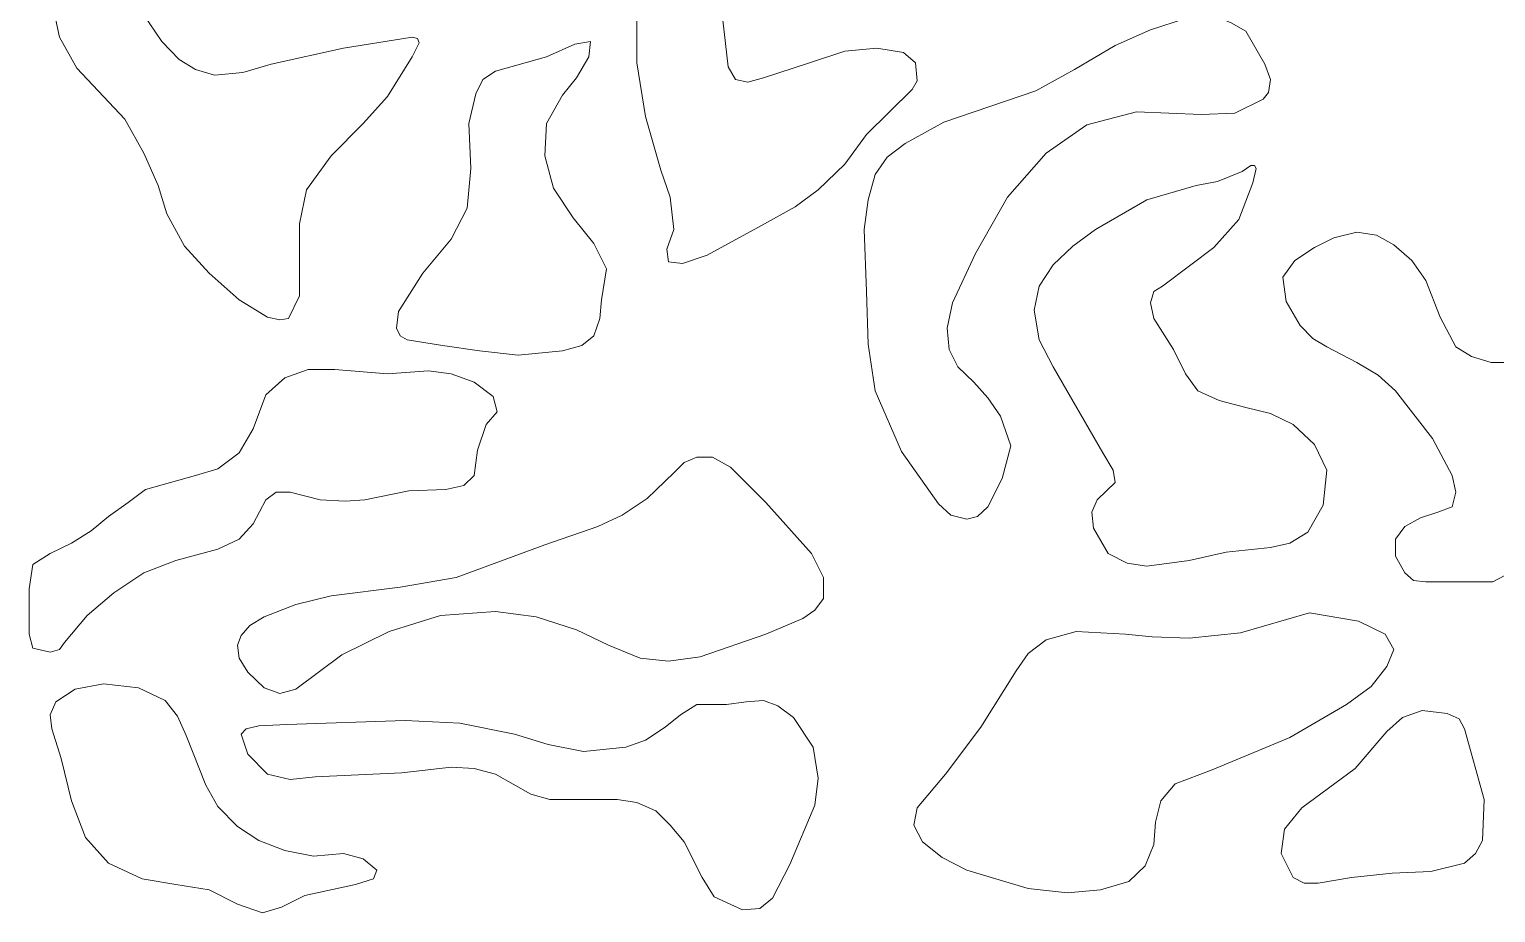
# Model space of a CAD drawing. Header units: millimetres. Extents: x -1200 to 1200, y -590 to 590.
# Drawn here: x -1192 to -559, y -580 to -199 of the extents above; entities that cross this region are included whole.
import ezdxf

# ---------------------------------------------------------------- set-up
doc = ezdxf.new("R2010")
doc.units = ezdxf.units.MM
doc.header["$MEASUREMENT"] = 0
doc.layers.add('Layer 1', color=7, linetype='Continuous')

msp = doc.modelspace()

# ---------------------------------------------------------------- linework, layer by layer
at = {"layer": 'Layer 1', "color": 250, "lineweight": 20}
for points, knots in [([(-1026.4669, -202.155), (-1026.4669, -202.155), (-1056.1462, -206.9505), (-1056.1462, -206.9505), (-1056.1462, -206.9505), (-1087.3215, -213.7449), (-1087.3215, -213.7449), (-1087.3215, -213.7449), (-1099.5413, -217.3437), (-1099.5413, -217.3437), (-1099.5413, -217.3437), (-1111.7612, -218.5426), (-1111.7612, -218.5426), (-1111.7612, -218.5426), (-1119.9927, -216.1448), (-1119.9927, -216.1448), (-1119.9927, -216.1448), (-1126.9755, -211.7482), (-1126.9755, -211.7482), (-1126.9755, -211.7482), (-1134.4577, -203.9544), (-1134.4577, -203.9544), (-1134.4577, -203.9544), (-1139.9446, -195.9612), (-1139.9446, -195.9612), (-1139.9446, -195.9612), (-1145.1816, -187.3675), (-1145.1816, -187.3675), (-1145.1816, -187.3675), (-1153.6604, -178.9753), (-1153.6604, -178.9753), (-1153.6604, -178.9753), (-1164.8838, -172.181), (-1164.8838, -172.181), (-1164.8838, -172.181), (-1174.861, -169.7833), (-1174.861, -169.7833), (-1174.861, -169.7833), (-1177.8528, -171.5805), (-1177.8528, -171.5805), (-1177.8528, -171.5805), (-1180.0981, -175.7776), (-1180.0981, -175.7776), (-1180.0981, -175.7776), (-1181.8437, -186.7691), (-1181.8437, -186.7691), (-1181.8437, -186.7691), (-1178.6021, -202.155), (-1178.6021, -202.155), (-1178.6021, -202.155), (-1171.1199, -215.5442), (-1171.1199, -215.5442), (-1171.1199, -215.5442), (-1150.4187, -237.5251), (-1150.4187, -237.5251), (-1150.4187, -237.5251), (-1142.1898, -252.1132), (-1142.1898, -252.1132), (-1142.1898, -252.1132), (-1135.9537, -266.1008), (-1135.9537, -266.1008), (-1135.9537, -266.1008), (-1132.2126, -278.2911), (-1132.2126, -278.2911), (-1132.2126, -278.2911), (-1124.7302, -292.2787), (-1124.7302, -292.2787), (-1124.7302, -292.2787), (-1114.0063, -303.8685), (-1114.0063, -303.8685), (-1114.0063, -303.8685), (-1101.0372, -315.4606), (-1101.0372, -315.4606), (-1101.0372, -315.4606), (-1088.8174, -322.8533), (-1088.8174, -322.8533), (-1088.8174, -322.8533), (-1083.5804, -324.0521), (-1083.5804, -324.0521), (-1083.5804, -324.0521), (-1079.8392, -323.4538), (-1079.8392, -323.4538), (-1079.8392, -323.4538), (-1075.0991, -313.6612), (-1075.0991, -313.6612), (-1075.0991, -313.6612), (-1075.0991, -299.6736), (-1075.0991, -299.6736), (-1075.0991, -299.6736), (-1075.0991, -282.6877), (-1075.0991, -282.6877), (-1075.0991, -282.6877), (-1072.1072, -267.9001), (-1072.1072, -267.9001), (-1072.1072, -267.9001), (-1061.3833, -253.3121), (-1061.3833, -253.3121), (-1061.3833, -253.3121), (-1047.6649, -239.3245), (-1047.6649, -239.3245), (-1047.6649, -239.3245), (-1037.1907, -227.7346), (-1037.1907, -227.7346), (-1037.1907, -227.7346), (-1026.4669, -210.5493), (-1026.4669, -210.5493), (-1026.4669, -210.5493), (-1023.4724, -204.5528), (-1023.4724, -204.5528), (-1023.4724, -204.5528), (-1024.2216, -202.7556), (-1024.2216, -202.7556), (-1024.2216, -202.7556), (-1026.4669, -202.155), (-1026.4669, -202.155)], [0, 0, 0, 0, 0.02631579, 0.02631579, 0.02631579, 0.05263158, 0.05263158, 0.05263158, 0.07894737, 0.07894737, 0.07894737, 0.10526316, 0.10526316, 0.10526316, 0.13157895, 0.13157895, 0.13157895, 0.15789474, 0.15789474, 0.15789474, 0.18421053, 0.18421053, 0.18421053, 0.21052632, 0.21052632, 0.21052632, 0.23684211, 0.23684211, 0.23684211, 0.26315789, 0.26315789, 0.26315789, 0.28947368, 0.28947368, 0.28947368, 0.31578947, 0.31578947, 0.31578947, 0.34210526, 0.34210526, 0.34210526, 0.36842105, 0.36842105, 0.36842105, 0.39473684, 0.39473684, 0.39473684, 0.42105263, 0.42105263, 0.42105263, 0.44736842, 0.44736842, 0.44736842, 0.47368421, 0.47368421, 0.47368421, 0.5, 0.5, 0.5, 0.52631579, 0.52631579, 0.52631579, 0.55263158, 0.55263158, 0.55263158, 0.57894737, 0.57894737, 0.57894737, 0.60526316, 0.60526316, 0.60526316, 0.63157895, 0.63157895, 0.63157895, 0.65789474, 0.65789474, 0.65789474, 0.68421053, 0.68421053, 0.68421053, 0.71052632, 0.71052632, 0.71052632, 0.73684211, 0.73684211, 0.73684211, 0.76315789, 0.76315789, 0.76315789, 0.78947368, 0.78947368, 0.78947368, 0.81578947, 0.81578947, 0.81578947, 0.84210526, 0.84210526, 0.84210526, 0.86842105, 0.86842105, 0.86842105, 0.89473684, 0.89473684, 0.89473684, 0.92105263, 0.92105263, 0.92105263, 0.94736842, 0.94736842, 0.94736842, 0.97368421, 0.97368421, 0.97368421, 1, 1, 1, 1]), ([(-809.4861, -213.1465), (-809.4861, -213.1465), (-814.7231, -208.7499), (-814.7231, -208.7499), (-814.7231, -208.7499), (-826.1963, -206.9505), (-826.1963, -206.9505), (-826.1963, -206.9505), (-839.9121, -208.1516), (-839.9121, -208.1516), (-839.9121, -208.1516), (-855.1263, -213.1465), (-855.1263, -213.1465), (-855.1263, -213.1465), (-875.0783, -219.7414), (-875.0783, -219.7414), (-875.0783, -219.7414), (-881.8139, -221.5386), (-881.8139, -221.5386), (-881.8139, -221.5386), (-887.0509, -220.3398), (-887.0509, -220.3398), (-887.0509, -220.3398), (-890.2925, -214.9437), (-890.2925, -214.9437), (-890.2925, -214.9437), (-892.5377, -194.7623), (-892.5377, -194.7623), (-892.5377, -194.7623), (-894.0337, -187.968), (-894.0337, -187.968), (-894.0337, -187.968), (-899.2707, -181.9737), (-899.2707, -181.9737), (-899.2707, -181.9737), (-907.0028, -176.9765), (-907.0028, -176.9765), (-907.0028, -176.9765), (-915.2317, -175.1793), (-915.2317, -175.1793), (-915.2317, -175.1793), (-921.4679, -177.577), (-921.4679, -177.577), (-921.4679, -177.577), (-925.209, -182.5719), (-925.209, -182.5719), (-925.209, -182.5719), (-929.6968, -195.3607), (-929.6968, -195.3607), (-929.6968, -195.3607), (-929.6968, -213.1465), (-929.6968, -213.1465), (-929.6968, -213.1465), (-925.9583, -236.3262), (-925.9583, -236.3262), (-925.9583, -236.3262), (-919.2226, -259.5081), (-919.2226, -259.5081), (-919.2226, -259.5081), (-915.2317, -271.0979), (-915.2317, -271.0979), (-915.2317, -271.0979), (-913.7358, -285.0855), (-913.7358, -285.0855), (-913.7358, -285.0855), (-916.7303, -293.4776), (-916.7303, -293.4776), (-916.7303, -293.4776), (-915.981, -299.0731), (-915.981, -299.0731), (-915.981, -299.0731), (-909.9947, -299.6736), (-909.9947, -299.6736), (-909.9947, -299.6736), (-899.2707, -296.077), (-899.2707, -296.077), (-899.2707, -296.077), (-875.8275, -283.2861), (-875.8275, -283.2861), (-875.8275, -283.2861), (-861.3625, -275.2928), (-861.3625, -275.2928), (-861.3625, -275.2928), (-851.3852, -267.9001), (-851.3852, -267.9001), (-851.3852, -267.9001), (-839.9121, -256.9087), (-839.9121, -256.9087), (-839.9121, -256.9087), (-830.6841, -244.12), (-830.6841, -244.12), (-830.6841, -244.12), (-810.982, -224.7364), (-810.982, -224.7364), (-810.982, -224.7364), (-808.7368, -220.9403), (-808.7368, -220.9403), (-808.7368, -220.9403), (-809.4861, -213.1465), (-809.4861, -213.1465)], [0, 0, 0, 0, 0.03030303, 0.03030303, 0.03030303, 0.06060606, 0.06060606, 0.06060606, 0.09090909, 0.09090909, 0.09090909, 0.12121212, 0.12121212, 0.12121212, 0.15151515, 0.15151515, 0.15151515, 0.18181818, 0.18181818, 0.18181818, 0.21212121, 0.21212121, 0.21212121, 0.24242424, 0.24242424, 0.24242424, 0.27272727, 0.27272727, 0.27272727, 0.3030303, 0.3030303, 0.3030303, 0.33333333, 0.33333333, 0.33333333, 0.36363636, 0.36363636, 0.36363636, 0.39393939, 0.39393939, 0.39393939, 0.42424242, 0.42424242, 0.42424242, 0.45454545, 0.45454545, 0.45454545, 0.48484848, 0.48484848, 0.48484848, 0.51515152, 0.51515152, 0.51515152, 0.54545455, 0.54545455, 0.54545455, 0.57575758, 0.57575758, 0.57575758, 0.60606061, 0.60606061, 0.60606061, 0.63636364, 0.63636364, 0.63636364, 0.66666667, 0.66666667, 0.66666667, 0.6969697, 0.6969697, 0.6969697, 0.72727273, 0.72727273, 0.72727273, 0.75757576, 0.75757576, 0.75757576, 0.78787879, 0.78787879, 0.78787879, 0.81818182, 0.81818182, 0.81818182, 0.84848485, 0.84848485, 0.84848485, 0.87878788, 0.87878788, 0.87878788, 0.90909091, 0.90909091, 0.90909091, 0.93939394, 0.93939394, 0.93939394, 0.96969697, 0.96969697, 0.96969697, 1, 1, 1, 1]), ([(-799.5088, -403.386), (-799.5088, -403.386), (-815.4724, -380.8046), (-815.4724, -380.8046), (-815.4724, -380.8046), (-826.9429, -354.6267), (-826.9429, -354.6267), (-826.9429, -354.6267), (-829.9374, -334.4431), (-829.9374, -334.4431), (-829.9374, -334.4431), (-830.6841, -311.8617), (-830.6841, -311.8617), (-830.6841, -311.8617), (-831.6832, -285.0855), (-831.6832, -285.0855), (-831.6832, -285.0855), (-829.9374, -272.2967), (-829.9374, -272.2967), (-829.9374, -272.2967), (-826.9429, -261.3053), (-826.9429, -261.3053), (-826.9429, -261.3053), (-821.7059, -253.9126), (-821.7059, -253.9126), (-821.7059, -253.9126), (-813.9765, -247.916), (-813.9765, -247.916), (-813.9765, -247.916), (-797.2662, -238.7239), (-797.2662, -238.7239), (-797.2662, -238.7239), (-757.6096, -225.3369), (-757.6096, -225.3369), (-757.6096, -225.3369), (-740.8994, -216.1448), (-740.8994, -216.1448), (-740.8994, -216.1448), (-723.4425, -205.7516), (-723.4425, -205.7516), (-723.4425, -205.7516), (-708.2282, -198.9573), (-708.2282, -198.9573), (-708.2282, -198.9573), (-693.0138, -194.1618), (-693.0138, -194.1618), (-693.0138, -194.1618), (-679.2981, -193.5635), (-679.2981, -193.5635), (-679.2981, -193.5635), (-673.3117, -195.9612), (-673.3117, -195.9612), (-673.3117, -195.9612), (-667.0782, -199.5578), (-667.0782, -199.5578), (-667.0782, -199.5578), (-658.8467, -213.7449), (-658.8467, -213.7449), (-658.8467, -213.7449), (-656.3517, -220.3398), (-656.3517, -220.3398), (-656.3517, -220.3398), (-657.3507, -225.9353), (-657.3507, -225.9353), (-657.3507, -225.9353), (-659.596, -228.9335), (-659.596, -228.9335), (-659.596, -228.9335), (-671.8158, -234.9278), (-671.8158, -234.9278), (-671.8158, -234.9278), (-686.2809, -235.5284), (-686.2809, -235.5284), (-686.2809, -235.5284), (-714.2145, -234.3273), (-714.2145, -234.3273), (-714.2145, -234.3273), (-735.6623, -239.9228), (-735.6623, -239.9228), (-735.6623, -239.9228), (-753.1218, -252.1132), (-753.1218, -252.1132), (-753.1218, -252.1132), (-769.8321, -271.0979), (-769.8321, -271.0979), (-769.8321, -271.0979), (-783.5479, -295.4764), (-783.5479, -295.4764), (-783.5479, -295.4764), (-793.5251, -316.6594), (-793.5251, -316.6594), (-793.5251, -316.6594), (-795.7677, -327.6487), (-795.7677, -327.6487), (-795.7677, -327.6487), (-795.021, -336.8408), (-795.021, -336.8408), (-795.021, -336.8408), (-791.2798, -344.2357), (-791.2798, -344.2357), (-791.2798, -344.2357), (-784.2971, -350.8306), (-784.2971, -350.8306), (-784.2971, -350.8306), (-778.3107, -357.6249), (-778.3107, -357.6249), (-778.3107, -357.6249), (-772.824, -365.6182), (-772.824, -365.6182), (-772.824, -365.6182), (-768.3335, -378.4069), (-768.3335, -378.4069), (-768.3335, -378.4069), (-772.0747, -392.3945), (-772.0747, -392.3945), (-772.0747, -392.3945), (-778.3107, -404.5848), (-778.3107, -404.5848), (-778.3107, -404.5848), (-782.8012, -408.7798), (-782.8012, -408.7798), (-782.8012, -408.7798), (-787.2889, -409.9787), (-787.2889, -409.9787), (-787.2889, -409.9787), (-794.2717, -408.1815), (-794.2717, -408.1815), (-794.2717, -408.1815), (-799.5088, -403.386), (-799.5088, -403.386)], [0, 0, 0, 0, 0.02325581, 0.02325581, 0.02325581, 0.04651163, 0.04651163, 0.04651163, 0.06976744, 0.06976744, 0.06976744, 0.09302326, 0.09302326, 0.09302326, 0.11627907, 0.11627907, 0.11627907, 0.13953488, 0.13953488, 0.13953488, 0.1627907, 0.1627907, 0.1627907, 0.18604651, 0.18604651, 0.18604651, 0.20930233, 0.20930233, 0.20930233, 0.23255814, 0.23255814, 0.23255814, 0.25581395, 0.25581395, 0.25581395, 0.27906977, 0.27906977, 0.27906977, 0.30232558, 0.30232558, 0.30232558, 0.3255814, 0.3255814, 0.3255814, 0.34883721, 0.34883721, 0.34883721, 0.37209302, 0.37209302, 0.37209302, 0.39534884, 0.39534884, 0.39534884, 0.41860465, 0.41860465, 0.41860465, 0.44186047, 0.44186047, 0.44186047, 0.46511628, 0.46511628, 0.46511628, 0.48837209, 0.48837209, 0.48837209, 0.51162791, 0.51162791, 0.51162791, 0.53488372, 0.53488372, 0.53488372, 0.55813953, 0.55813953, 0.55813953, 0.58139535, 0.58139535, 0.58139535, 0.60465116, 0.60465116, 0.60465116, 0.62790698, 0.62790698, 0.62790698, 0.65116279, 0.65116279, 0.65116279, 0.6744186, 0.6744186, 0.6744186, 0.69767442, 0.69767442, 0.69767442, 0.72093023, 0.72093023, 0.72093023, 0.74418605, 0.74418605, 0.74418605, 0.76744186, 0.76744186, 0.76744186, 0.79069767, 0.79069767, 0.79069767, 0.81395349, 0.81395349, 0.81395349, 0.8372093, 0.8372093, 0.8372093, 0.86046512, 0.86046512, 0.86046512, 0.88372093, 0.88372093, 0.88372093, 0.90697674, 0.90697674, 0.90697674, 0.93023256, 0.93023256, 0.93023256, 0.95348837, 0.95348837, 0.95348837, 0.97674419, 0.97674419, 0.97674419, 1, 1, 1, 1]), ([(-948.1527, -330.8465), (-948.1527, -330.8465), (-953.3924, -335.0437), (-953.3924, -335.0437), (-953.3924, -335.0437), (-961.6214, -337.4414), (-961.6214, -337.4414), (-961.6214, -337.4414), (-980.8265, -339.2386), (-980.8265, -339.2386), (-980.8265, -339.2386), (-997.5368, -337.4414), (-997.5368, -337.4414), (-997.5368, -337.4414), (-1013.4977, -335.0437), (-1013.4977, -335.0437), (-1013.4977, -335.0437), (-1028.7121, -332.6459), (-1028.7121, -332.6459), (-1028.7121, -332.6459), (-1031.7039, -330.8465), (-1031.7039, -330.8465), (-1031.7039, -330.8465), (-1033.1998, -327.6487), (-1033.1998, -327.6487), (-1033.1998, -327.6487), (-1032.4506, -320.4555), (-1032.4506, -320.4555), (-1032.4506, -320.4555), (-1021.9765, -303.8685), (-1021.9765, -303.8685), (-1021.9765, -303.8685), (-1009.7567, -289.2826), (-1009.7567, -289.2826), (-1009.7567, -289.2826), (-1002.7739, -275.8934), (-1002.7739, -275.8934), (-1002.7739, -275.8934), (-1001.2753, -258.7081), (-1001.2753, -258.7081), (-1001.2753, -258.7081), (-1002.0246, -239.3245), (-1002.0246, -239.3245), (-1002.0246, -239.3245), (-999.0327, -226.5358), (-999.0327, -226.5358), (-999.0327, -226.5358), (-996.0382, -220.3398), (-996.0382, -220.3398), (-996.0382, -220.3398), (-990.5514, -216.7431), (-990.5514, -216.7431), (-990.5514, -216.7431), (-968.6041, -210.5493), (-968.6041, -210.5493), (-968.6041, -210.5493), (-956.3842, -205.1533), (-956.3842, -205.1533), (-956.3842, -205.1533), (-949.6513, -203.9544), (-949.6513, -203.9544), (-949.6513, -203.9544), (-950.3979, -210.5493), (-950.3979, -210.5493), (-950.3979, -210.5493), (-955.635, -219.7414), (-955.635, -219.7414), (-955.635, -219.7414), (-961.6214, -227.1341), (-961.6214, -227.1341), (-961.6214, -227.1341), (-968.6041, -239.3245), (-968.6041, -239.3245), (-968.6041, -239.3245), (-969.3533, -253.3121), (-969.3533, -253.3121), (-969.3533, -253.3121), (-965.6123, -267.2996), (-965.6123, -267.2996), (-965.6123, -267.2996), (-957.1335, -280.0905), (-957.1335, -280.0905), (-957.1335, -280.0905), (-948.1527, -291.0798), (-948.1527, -291.0798), (-948.1527, -291.0798), (-942.6659, -302.0714), (-942.6659, -302.0714), (-942.6659, -302.0714), (-944.9111, -315.4606), (-944.9111, -315.4606), (-944.9111, -315.4606), (-945.6603, -323.4538), (-945.6603, -323.4538), (-945.6603, -323.4538), (-948.1527, -330.8465), (-948.1527, -330.8465)], [0, 0, 0, 0, 0.03125, 0.03125, 0.03125, 0.0625, 0.0625, 0.0625, 0.09375, 0.09375, 0.09375, 0.125, 0.125, 0.125, 0.15625, 0.15625, 0.15625, 0.1875, 0.1875, 0.1875, 0.21875, 0.21875, 0.21875, 0.25, 0.25, 0.25, 0.28125, 0.28125, 0.28125, 0.3125, 0.3125, 0.3125, 0.34375, 0.34375, 0.34375, 0.375, 0.375, 0.375, 0.40625, 0.40625, 0.40625, 0.4375, 0.4375, 0.4375, 0.46875, 0.46875, 0.46875, 0.5, 0.5, 0.5, 0.53125, 0.53125, 0.53125, 0.5625, 0.5625, 0.5625, 0.59375, 0.59375, 0.59375, 0.625, 0.625, 0.625, 0.65625, 0.65625, 0.65625, 0.6875, 0.6875, 0.6875, 0.71875, 0.71875, 0.71875, 0.75, 0.75, 0.75, 0.78125, 0.78125, 0.78125, 0.8125, 0.8125, 0.8125, 0.84375, 0.84375, 0.84375, 0.875, 0.875, 0.875, 0.90625, 0.90625, 0.90625, 0.9375, 0.9375, 0.9375, 0.96875, 0.96875, 0.96875, 1, 1, 1, 1]), ([(-726.4343, -424.7662), (-726.4343, -424.7662), (-732.6704, -413.7769), (-732.6704, -413.7769), (-732.6704, -413.7769), (-733.4171, -406.9826), (-733.4171, -406.9826), (-733.4171, -406.9826), (-731.1745, -401.5865), (-731.1745, -401.5865), (-731.1745, -401.5865), (-727.1836, -397.7905), (-727.1836, -397.7905), (-727.1836, -397.7905), (-723.4425, -394.1939), (-723.4425, -394.1939), (-723.4425, -394.1939), (-724.1891, -388.7979), (-724.1891, -388.7979), (-724.1891, -388.7979), (-728.6796, -381.403), (-728.6796, -381.403), (-728.6796, -381.403), (-750.1273, -344.2357), (-750.1273, -344.2357), (-750.1273, -344.2357), (-756.1137, -332.6459), (-756.1137, -332.6459), (-756.1137, -332.6459), (-758.3589, -319.855), (-758.3589, -319.855), (-758.3589, -319.855), (-756.1137, -309.464), (-756.1137, -309.464), (-756.1137, -309.464), (-750.1273, -300.2719), (-750.1273, -300.2719), (-750.1273, -300.2719), (-741.6487, -292.2787), (-741.6487, -292.2787), (-741.6487, -292.2787), (-731.9212, -285.0855), (-731.9212, -285.0855), (-731.9212, -285.0855), (-709.7241, -272.2967), (-709.7241, -272.2967), (-709.7241, -272.2967), (-688.526, -266.1008), (-688.526, -266.1008), (-688.526, -266.1008), (-679.2981, -264.3035), (-679.2981, -264.3035), (-679.2981, -264.3035), (-668.5742, -260.1064), (-668.5742, -260.1064), (-668.5742, -260.1064), (-664.833, -257.5092), (-664.833, -257.5092), (-664.833, -257.5092), (-663.3372, -257.5092), (-663.3372, -257.5092), (-663.3372, -257.5092), (-662.5879, -258.7081), (-662.5879, -258.7081), (-662.5879, -258.7081), (-664.0838, -264.9019), (-664.0838, -264.9019), (-664.0838, -264.9019), (-670.0701, -280.6889), (-670.0701, -280.6889), (-670.0701, -280.6889), (-680.794, -292.8792), (-680.794, -292.8792), (-680.794, -292.8792), (-690.7712, -300.2719), (-690.7712, -300.2719), (-690.7712, -300.2719), (-702.9911, -309.464), (-702.9911, -309.464), (-702.9911, -309.464), (-706.7322, -311.8617), (-706.7322, -311.8617), (-706.7322, -311.8617), (-708.2282, -316.6594), (-708.2282, -316.6594), (-708.2282, -316.6594), (-706.7322, -323.4538), (-706.7322, -323.4538), (-706.7322, -323.4538), (-698.2535, -336.8408), (-698.2535, -336.8408), (-698.2535, -336.8408), (-693.0138, -347.2318), (-693.0138, -347.2318), (-693.0138, -347.2318), (-687.7768, -354.6267), (-687.7768, -354.6267), (-687.7768, -354.6267), (-678.5488, -358.8238), (-678.5488, -358.8238), (-678.5488, -358.8238), (-667.0782, -361.8199), (-667.0782, -361.8199), (-667.0782, -361.8199), (-656.3517, -364.4171), (-656.3517, -364.4171), (-656.3517, -364.4171), (-646.6269, -369.2148), (-646.6269, -369.2148), (-646.6269, -369.2148), (-637.3989, -377.8063), (-637.3989, -377.8063), (-637.3989, -377.8063), (-632.1618, -388.7979), (-632.1618, -388.7979), (-632.1618, -388.7979), (-633.6577, -403.9843), (-633.6577, -403.9843), (-633.6577, -403.9843), (-640.3908, -415.5742), (-640.3908, -415.5742), (-640.3908, -415.5742), (-648.1228, -420.3718), (-648.1228, -420.3718), (-648.1228, -420.3718), (-656.3517, -422.169), (-656.3517, -422.169), (-656.3517, -422.169), (-675.557, -424.1679), (-675.557, -424.1679), (-675.557, -424.1679), (-691.5179, -427.7645), (-691.5179, -427.7645), (-691.5179, -427.7645), (-709.7241, -430.1623), (-709.7241, -430.1623), (-709.7241, -430.1623), (-718.2054, -428.9634), (-718.2054, -428.9634), (-718.2054, -428.9634), (-726.4343, -424.7662), (-726.4343, -424.7662)], [0, 0, 0, 0, 0.0212766, 0.0212766, 0.0212766, 0.04255319, 0.04255319, 0.04255319, 0.06382979, 0.06382979, 0.06382979, 0.08510638, 0.08510638, 0.08510638, 0.10638298, 0.10638298, 0.10638298, 0.12765957, 0.12765957, 0.12765957, 0.14893617, 0.14893617, 0.14893617, 0.17021277, 0.17021277, 0.17021277, 0.19148936, 0.19148936, 0.19148936, 0.21276596, 0.21276596, 0.21276596, 0.23404255, 0.23404255, 0.23404255, 0.25531915, 0.25531915, 0.25531915, 0.27659574, 0.27659574, 0.27659574, 0.29787234, 0.29787234, 0.29787234, 0.31914894, 0.31914894, 0.31914894, 0.34042553, 0.34042553, 0.34042553, 0.36170213, 0.36170213, 0.36170213, 0.38297872, 0.38297872, 0.38297872, 0.40425532, 0.40425532, 0.40425532, 0.42553191, 0.42553191, 0.42553191, 0.44680851, 0.44680851, 0.44680851, 0.46808511, 0.46808511, 0.46808511, 0.4893617, 0.4893617, 0.4893617, 0.5106383, 0.5106383, 0.5106383, 0.53191489, 0.53191489, 0.53191489, 0.55319149, 0.55319149, 0.55319149, 0.57446809, 0.57446809, 0.57446809, 0.59574468, 0.59574468, 0.59574468, 0.61702128, 0.61702128, 0.61702128, 0.63829787, 0.63829787, 0.63829787, 0.65957447, 0.65957447, 0.65957447, 0.68085106, 0.68085106, 0.68085106, 0.70212766, 0.70212766, 0.70212766, 0.72340426, 0.72340426, 0.72340426, 0.74468085, 0.74468085, 0.74468085, 0.76595745, 0.76595745, 0.76595745, 0.78723404, 0.78723404, 0.78723404, 0.80851064, 0.80851064, 0.80851064, 0.82978723, 0.82978723, 0.82978723, 0.85106383, 0.85106383, 0.85106383, 0.87234043, 0.87234043, 0.87234043, 0.89361702, 0.89361702, 0.89361702, 0.91489362, 0.91489362, 0.91489362, 0.93617021, 0.93617021, 0.93617021, 0.95744681, 0.95744681, 0.95744681, 0.9787234, 0.9787234, 0.9787234, 1, 1, 1, 1]), ([(-598.4915, -433.1605), (-598.4915, -433.1605), (-602.4825, -425.9651), (-602.4825, -425.9651), (-602.4825, -425.9651), (-602.4825, -418.5724), (-602.4825, -418.5724), (-602.4825, -418.5724), (-598.4915, -413.1764), (-598.4915, -413.1764), (-598.4915, -413.1764), (-591.7586, -409.3803), (-591.7586, -409.3803), (-591.7586, -409.3803), (-584.2763, -406.9826), (-584.2763, -406.9826), (-584.2763, -406.9826), (-578.0402, -404.5848), (-578.0402, -404.5848), (-578.0402, -404.5848), (-576.5442, -398.3889), (-576.5442, -398.3889), (-576.5442, -398.3889), (-578.0402, -391.1956), (-578.0402, -391.1956), (-578.0402, -391.1956), (-586.5215, -375.2092), (-586.5215, -375.2092), (-586.5215, -375.2092), (-602.4825, -354.6267), (-602.4825, -354.6267), (-602.4825, -354.6267), (-609.9647, -347.8323), (-609.9647, -347.8323), (-609.9647, -347.8323), (-619.1928, -342.4363), (-619.1928, -342.4363), (-619.1928, -342.4363), (-632.1618, -335.6419), (-632.1618, -335.6419), (-632.1618, -335.6419), (-638.1456, -332.0453), (-638.1456, -332.0453), (-638.1456, -332.0453), (-643.6324, -326.4499), (-643.6324, -326.4499), (-643.6324, -326.4499), (-649.6187, -316.0589), (-649.6187, -316.0589), (-649.6187, -316.0589), (-651.1147, -305.668), (-651.1147, -305.668), (-651.1147, -305.668), (-645.8776, -298.4747), (-645.8776, -298.4747), (-645.8776, -298.4747), (-637.3989, -292.8792), (-637.3989, -292.8792), (-637.3989, -292.8792), (-629.1674, -288.6821), (-629.1674, -288.6821), (-629.1674, -288.6821), (-619.1928, -286.2844), (-619.1928, -286.2844), (-619.1928, -286.2844), (-610.7114, -287.4832), (-610.7114, -287.4832), (-610.7114, -287.4832), (-603.2291, -291.6804), (-603.2291, -291.6804), (-603.2291, -291.6804), (-595.4997, -298.4747), (-595.4997, -298.4747), (-595.4997, -298.4747), (-589.5133, -307.0663), (-589.5133, -307.0663), (-589.5133, -307.0663), (-583.2773, -322.8533), (-583.2773, -322.8533), (-583.2773, -322.8533), (-576.5442, -335.6419), (-576.5442, -335.6419), (-576.5442, -335.6419), (-569.8112, -339.8391), (-569.8112, -339.8391), (-569.8112, -339.8391), (-561.33, -342.4363), (-561.33, -342.4363), (-561.33, -342.4363), (-543.1238, -342.4363), (-543.1238, -342.4363), (-543.1238, -342.4363), (-526.4135, -339.2386), (-526.4135, -339.2386), (-526.4135, -339.2386), (-511.9485, -339.2386), (-511.9485, -339.2386), (-511.9485, -339.2386), (-501.9739, -343.6352), (-501.9739, -343.6352), (-501.9739, -343.6352), (-493.4926, -352.0295), (-493.4926, -352.0295), (-493.4926, -352.0295), (-489.7514, -366.817), (-489.7514, -366.817), (-489.7514, -366.817), (-489.7514, -373.4098), (-489.7514, -373.4098), (-489.7514, -373.4098), (-491.9966, -379.0053), (-491.9966, -379.0053), (-491.9966, -379.0053), (-498.2327, -383.2024), (-498.2327, -383.2024), (-498.2327, -383.2024), (-507.211, -384.4012), (-507.211, -384.4012), (-507.211, -384.4012), (-520.18, -385.0018), (-520.18, -385.0018), (-520.18, -385.0018), (-526.4135, -385.6001), (-526.4135, -385.6001), (-526.4135, -385.6001), (-531.6506, -388.1973), (-531.6506, -388.1973), (-531.6506, -388.1973), (-534.6451, -394.1939), (-534.6451, -394.1939), (-534.6451, -394.1939), (-536.8903, -403.386), (-536.8903, -403.386), (-536.8903, -403.386), (-540.8786, -420.9701), (-540.8786, -420.9701), (-540.8786, -420.9701), (-549.8594, -431.3611), (-549.8594, -431.3611), (-549.8594, -431.3611), (-560.5833, -436.9566), (-560.5833, -436.9566), (-560.5833, -436.9566), (-578.0402, -436.9566), (-578.0402, -436.9566), (-578.0402, -436.9566), (-589.5133, -436.9566), (-589.5133, -436.9566), (-589.5133, -436.9566), (-594.7505, -436.3583), (-594.7505, -436.3583), (-594.7505, -436.3583), (-598.4915, -433.1605), (-598.4915, -433.1605)], [0, 0, 0, 0, 0.01960784, 0.01960784, 0.01960784, 0.03921569, 0.03921569, 0.03921569, 0.05882353, 0.05882353, 0.05882353, 0.07843137, 0.07843137, 0.07843137, 0.09803922, 0.09803922, 0.09803922, 0.11764706, 0.11764706, 0.11764706, 0.1372549, 0.1372549, 0.1372549, 0.15686275, 0.15686275, 0.15686275, 0.17647059, 0.17647059, 0.17647059, 0.19607843, 0.19607843, 0.19607843, 0.21568627, 0.21568627, 0.21568627, 0.23529412, 0.23529412, 0.23529412, 0.25490196, 0.25490196, 0.25490196, 0.2745098, 0.2745098, 0.2745098, 0.29411765, 0.29411765, 0.29411765, 0.31372549, 0.31372549, 0.31372549, 0.33333333, 0.33333333, 0.33333333, 0.35294118, 0.35294118, 0.35294118, 0.37254902, 0.37254902, 0.37254902, 0.39215686, 0.39215686, 0.39215686, 0.41176471, 0.41176471, 0.41176471, 0.43137255, 0.43137255, 0.43137255, 0.45098039, 0.45098039, 0.45098039, 0.47058824, 0.47058824, 0.47058824, 0.49019608, 0.49019608, 0.49019608, 0.50980392, 0.50980392, 0.50980392, 0.52941176, 0.52941176, 0.52941176, 0.54901961, 0.54901961, 0.54901961, 0.56862745, 0.56862745, 0.56862745, 0.58823529, 0.58823529, 0.58823529, 0.60784314, 0.60784314, 0.60784314, 0.62745098, 0.62745098, 0.62745098, 0.64705882, 0.64705882, 0.64705882, 0.66666667, 0.66666667, 0.66666667, 0.68627451, 0.68627451, 0.68627451, 0.70588235, 0.70588235, 0.70588235, 0.7254902, 0.7254902, 0.7254902, 0.74509804, 0.74509804, 0.74509804, 0.76470588, 0.76470588, 0.76470588, 0.78431373, 0.78431373, 0.78431373, 0.80392157, 0.80392157, 0.80392157, 0.82352941, 0.82352941, 0.82352941, 0.84313725, 0.84313725, 0.84313725, 0.8627451, 0.8627451, 0.8627451, 0.88235294, 0.88235294, 0.88235294, 0.90196078, 0.90196078, 0.90196078, 0.92156863, 0.92156863, 0.92156863, 0.94117647, 0.94117647, 0.94117647, 0.96078431, 0.96078431, 0.96078431, 0.98039216, 0.98039216, 0.98039216, 1, 1, 1, 1]), ([(-1176.357, -463.1346), (-1176.357, -463.1346), (-1166.6295, -451.5447), (-1166.6295, -451.5447), (-1166.6295, -451.5447), (-1155.1588, -441.7521), (-1155.1588, -441.7521), (-1155.1588, -441.7521), (-1142.1898, -433.1605), (-1142.1898, -433.1605), (-1142.1898, -433.1605), (-1128.4714, -427.7645), (-1128.4714, -427.7645), (-1128.4714, -427.7645), (-1110.2653, -422.969), (-1110.2653, -422.969), (-1110.2653, -422.969), (-1101.0372, -418.5724), (-1101.0372, -418.5724), (-1101.0372, -418.5724), (-1095.0509, -411.9775), (-1095.0509, -411.9775), (-1095.0509, -411.9775), (-1089.5641, -401.5865), (-1089.5641, -401.5865), (-1089.5641, -401.5865), (-1085.0763, -398.3889), (-1085.0763, -398.3889), (-1085.0763, -398.3889), (-1079.09, -398.3889), (-1079.09, -398.3889), (-1079.09, -398.3889), (-1066.1209, -401.5865), (-1066.1209, -401.5865), (-1066.1209, -401.5865), (-1055.3969, -402.1871), (-1055.3969, -402.1871), (-1055.3969, -402.1871), (-1046.9182, -401.5865), (-1046.9182, -401.5865), (-1046.9182, -401.5865), (-1027.9628, -397.7905), (-1027.9628, -397.7905), (-1027.9628, -397.7905), (-1012.0018, -397.19), (-1012.0018, -397.19), (-1012.0018, -397.19), (-1004.2698, -395.3928), (-1004.2698, -395.3928), (-1004.2698, -395.3928), (-999.7794, -391.1956), (-999.7794, -391.1956), (-999.7794, -391.1956), (-998.2835, -380.2041), (-998.2835, -380.2041), (-998.2835, -380.2041), (-994.5423, -369.2148), (-994.5423, -369.2148), (-994.5423, -369.2148), (-989.8047, -363.6193), (-989.8047, -363.6193), (-989.8047, -363.6193), (-991.5504, -357.0244), (-991.5504, -357.0244), (-991.5504, -357.0244), (-999.7794, -350.8306), (-999.7794, -350.8306), (-999.7794, -350.8306), (-1009.7567, -347.2318), (-1009.7567, -347.2318), (-1009.7567, -347.2318), (-1019.4841, -346.033), (-1019.4841, -346.033), (-1019.4841, -346.033), (-1037.1907, -347.2318), (-1037.1907, -347.2318), (-1037.1907, -347.2318), (-1059.8874, -345.4346), (-1059.8874, -345.4346), (-1059.8874, -345.4346), (-1071.3579, -345.4346), (-1071.3579, -345.4346), (-1071.3579, -345.4346), (-1081.3351, -349.0312), (-1081.3351, -349.0312), (-1081.3351, -349.0312), (-1089.5641, -356.4239), (-1089.5641, -356.4239), (-1089.5641, -356.4239), (-1095.0509, -371.012), (-1095.0509, -371.012), (-1095.0509, -371.012), (-1101.0372, -381.403), (-1101.0372, -381.403), (-1101.0372, -381.403), (-1110.2653, -388.1973), (-1110.2653, -388.1973), (-1110.2653, -388.1973), (-1119.9927, -391.1956), (-1119.9927, -391.1956), (-1119.9927, -391.1956), (-1141.4405, -397.19), (-1141.4405, -397.19), (-1141.4405, -397.19), (-1148.9228, -402.7854), (-1148.9228, -402.7854), (-1148.9228, -402.7854), (-1157.4015, -408.7798), (-1157.4015, -408.7798), (-1157.4015, -408.7798), (-1164.8838, -414.9758), (-1164.8838, -414.9758), (-1164.8838, -414.9758), (-1173.3651, -420.3718), (-1173.3651, -420.3718), (-1173.3651, -420.3718), (-1182.593, -424.7662), (-1182.593, -424.7662), (-1182.593, -424.7662), (-1190.0753, -429.5639), (-1190.0753, -429.5639), (-1190.0753, -429.5639), (-1191.5712, -439.9549), (-1191.5712, -439.9549), (-1191.5712, -439.9549), (-1191.5712, -452.1431), (-1191.5712, -452.1431), (-1191.5712, -452.1431), (-1191.5712, -459.5379), (-1191.5712, -459.5379), (-1191.5712, -459.5379), (-1190.0753, -465.5323), (-1190.0753, -465.5323), (-1190.0753, -465.5323), (-1182.593, -467.3317), (-1182.593, -467.3317), (-1182.593, -467.3317), (-1178.6021, -466.1328), (-1178.6021, -466.1328), (-1178.6021, -466.1328), (-1176.357, -463.1346), (-1176.357, -463.1346)], [0, 0, 0, 0, 0.0212766, 0.0212766, 0.0212766, 0.04255319, 0.04255319, 0.04255319, 0.06382979, 0.06382979, 0.06382979, 0.08510638, 0.08510638, 0.08510638, 0.10638298, 0.10638298, 0.10638298, 0.12765957, 0.12765957, 0.12765957, 0.14893617, 0.14893617, 0.14893617, 0.17021277, 0.17021277, 0.17021277, 0.19148936, 0.19148936, 0.19148936, 0.21276596, 0.21276596, 0.21276596, 0.23404255, 0.23404255, 0.23404255, 0.25531915, 0.25531915, 0.25531915, 0.27659574, 0.27659574, 0.27659574, 0.29787234, 0.29787234, 0.29787234, 0.31914894, 0.31914894, 0.31914894, 0.34042553, 0.34042553, 0.34042553, 0.36170213, 0.36170213, 0.36170213, 0.38297872, 0.38297872, 0.38297872, 0.40425532, 0.40425532, 0.40425532, 0.42553191, 0.42553191, 0.42553191, 0.44680851, 0.44680851, 0.44680851, 0.46808511, 0.46808511, 0.46808511, 0.4893617, 0.4893617, 0.4893617, 0.5106383, 0.5106383, 0.5106383, 0.53191489, 0.53191489, 0.53191489, 0.55319149, 0.55319149, 0.55319149, 0.57446809, 0.57446809, 0.57446809, 0.59574468, 0.59574468, 0.59574468, 0.61702128, 0.61702128, 0.61702128, 0.63829787, 0.63829787, 0.63829787, 0.65957447, 0.65957447, 0.65957447, 0.68085106, 0.68085106, 0.68085106, 0.70212766, 0.70212766, 0.70212766, 0.72340426, 0.72340426, 0.72340426, 0.74468085, 0.74468085, 0.74468085, 0.76595745, 0.76595745, 0.76595745, 0.78723404, 0.78723404, 0.78723404, 0.80851064, 0.80851064, 0.80851064, 0.82978723, 0.82978723, 0.82978723, 0.85106383, 0.85106383, 0.85106383, 0.87234043, 0.87234043, 0.87234043, 0.89361702, 0.89361702, 0.89361702, 0.91489362, 0.91489362, 0.91489362, 0.93617021, 0.93617021, 0.93617021, 0.95744681, 0.95744681, 0.95744681, 0.9787234, 0.9787234, 0.9787234, 1, 1, 1, 1]), ([(-1076.595, -483.3181), (-1076.595, -483.3181), (-1056.8928, -468.5306), (-1056.8928, -468.5306), (-1056.8928, -468.5306), (-1036.4414, -458.339), (-1036.4414, -458.339), (-1036.4414, -458.339), (-1014.2444, -451.5447), (-1014.2444, -451.5447), (-1014.2444, -451.5447), (-990.5514, -449.7453), (-990.5514, -449.7453), (-990.5514, -449.7453), (-973.0945, -452.1431), (-973.0945, -452.1431), (-973.0945, -452.1431), (-955.635, -457.7385), (-955.635, -457.7385), (-955.635, -457.7385), (-941.9193, -464.3334), (-941.9193, -464.3334), (-941.9193, -464.3334), (-928.2008, -469.9289), (-928.2008, -469.9289), (-928.2008, -469.9289), (-915.981, -471.1278), (-915.981, -471.1278), (-915.981, -471.1278), (-902.2626, -469.3283), (-902.2626, -469.3283), (-902.2626, -469.3283), (-874.0818, -459.5379), (-874.0818, -459.5379), (-874.0818, -459.5379), (-858.1209, -452.7436), (-858.1209, -452.7436), (-858.1209, -452.7436), (-852.8812, -449.147), (-852.8812, -449.147), (-852.8812, -449.147), (-849.14, -444.1498), (-849.14, -444.1498), (-849.14, -444.1498), (-849.14, -435.1572), (-849.14, -435.1572), (-849.14, -435.1572), (-854.3797, -424.7662), (-854.3797, -424.7662), (-854.3797, -424.7662), (-874.0818, -402.7854), (-874.0818, -402.7854), (-874.0818, -402.7854), (-889.2961, -387.599), (-889.2961, -387.599), (-889.2961, -387.599), (-897.0256, -383.2024), (-897.0256, -383.2024), (-897.0256, -383.2024), (-903.7612, -383.2024), (-903.7612, -383.2024), (-903.7612, -383.2024), (-909.248, -385.6001), (-909.248, -385.6001), (-909.248, -385.6001), (-913.7358, -389.9967), (-913.7358, -389.9967), (-913.7358, -389.9967), (-925.209, -400.9882), (-925.209, -400.9882), (-925.209, -400.9882), (-935.9328, -408.1815), (-935.9328, -408.1815), (-935.9328, -408.1815), (-946.407, -413.1764), (-946.407, -413.1764), (-946.407, -413.1764), (-969.3533, -420.9701), (-969.3533, -420.9701), (-969.3533, -420.9701), (-1007.5114, -435.1572), (-1007.5114, -435.1572), (-1007.5114, -435.1572), (-1031.7039, -439.3544), (-1031.7039, -439.3544), (-1031.7039, -439.3544), (-1061.3833, -442.951), (-1061.3833, -442.951), (-1061.3833, -442.951), (-1076.595, -446.7492), (-1076.595, -446.7492), (-1076.595, -446.7492), (-1090.3133, -452.1431), (-1090.3133, -452.1431), (-1090.3133, -452.1431), (-1096.5495, -455.7419), (-1096.5495, -455.7419), (-1096.5495, -455.7419), (-1100.2906, -460.1363), (-1100.2906, -460.1363), (-1100.2906, -460.1363), (-1101.7865, -464.3334), (-1101.7865, -464.3334), (-1101.7865, -464.3334), (-1101.0372, -469.9289), (-1101.0372, -469.9289), (-1101.0372, -469.9289), (-1097.2961, -475.9233), (-1097.2961, -475.9233), (-1097.2961, -475.9233), (-1090.3133, -482.7176), (-1090.3133, -482.7176), (-1090.3133, -482.7176), (-1083.5804, -485.1153), (-1083.5804, -485.1153), (-1083.5804, -485.1153), (-1076.595, -483.3181), (-1076.595, -483.3181)], [0, 0, 0, 0, 0.02564103, 0.02564103, 0.02564103, 0.05128205, 0.05128205, 0.05128205, 0.07692308, 0.07692308, 0.07692308, 0.1025641, 0.1025641, 0.1025641, 0.12820513, 0.12820513, 0.12820513, 0.15384615, 0.15384615, 0.15384615, 0.17948718, 0.17948718, 0.17948718, 0.20512821, 0.20512821, 0.20512821, 0.23076923, 0.23076923, 0.23076923, 0.25641026, 0.25641026, 0.25641026, 0.28205128, 0.28205128, 0.28205128, 0.30769231, 0.30769231, 0.30769231, 0.33333333, 0.33333333, 0.33333333, 0.35897436, 0.35897436, 0.35897436, 0.38461538, 0.38461538, 0.38461538, 0.41025641, 0.41025641, 0.41025641, 0.43589744, 0.43589744, 0.43589744, 0.46153846, 0.46153846, 0.46153846, 0.48717949, 0.48717949, 0.48717949, 0.51282051, 0.51282051, 0.51282051, 0.53846154, 0.53846154, 0.53846154, 0.56410256, 0.56410256, 0.56410256, 0.58974359, 0.58974359, 0.58974359, 0.61538462, 0.61538462, 0.61538462, 0.64102564, 0.64102564, 0.64102564, 0.66666667, 0.66666667, 0.66666667, 0.69230769, 0.69230769, 0.69230769, 0.71794872, 0.71794872, 0.71794872, 0.74358974, 0.74358974, 0.74358974, 0.76923077, 0.76923077, 0.76923077, 0.79487179, 0.79487179, 0.79487179, 0.82051282, 0.82051282, 0.82051282, 0.84615385, 0.84615385, 0.84615385, 0.87179487, 0.87179487, 0.87179487, 0.8974359, 0.8974359, 0.8974359, 0.92307692, 0.92307692, 0.92307692, 0.94871795, 0.94871795, 0.94871795, 0.97435897, 0.97435897, 0.97435897, 1, 1, 1, 1]), ([(-639.6441, -450.3458), (-639.6441, -450.3458), (-618.4435, -453.9424), (-618.4435, -453.9424), (-618.4435, -453.9424), (-606.9703, -459.5379), (-606.9703, -459.5379), (-606.9703, -459.5379), (-603.2291, -466.1328), (-603.2291, -466.1328), (-603.2291, -466.1328), (-606.2236, -473.5255), (-606.2236, -473.5255), (-606.2236, -473.5255), (-612.9566, -482.1193), (-612.9566, -482.1193), (-612.9566, -482.1193), (-623.6805, -489.9108), (-623.6805, -489.9108), (-623.6805, -489.9108), (-648.1228, -504.1001), (-648.1228, -504.1001), (-648.1228, -504.1001), (-681.5433, -518.0876), (-681.5433, -518.0876), (-681.5433, -518.0876), (-697.5043, -524.082), (-697.5043, -524.082), (-697.5043, -524.082), (-703.7404, -531.4769), (-703.7404, -531.4769), (-703.7404, -531.4769), (-705.983, -540.669), (-705.983, -540.669), (-705.983, -540.669), (-706.7322, -550.2599), (-706.7322, -550.2599), (-706.7322, -550.2599), (-710.4733, -559.4521), (-710.4733, -559.4521), (-710.4733, -559.4521), (-717.4561, -566.2464), (-717.4561, -566.2464), (-717.4561, -566.2464), (-729.6786, -569.8452), (-729.6786, -569.8452), (-729.6786, -569.8452), (-743.8938, -571.0441), (-743.8938, -571.0441), (-743.8938, -571.0441), (-760.8539, -569.2447), (-760.8539, -569.2447), (-760.8539, -569.2447), (-787.2889, -561.2515), (-787.2889, -561.2515), (-787.2889, -561.2515), (-798.0129, -555.8554), (-798.0129, -555.8554), (-798.0129, -555.8554), (-806.4942, -549.0611), (-806.4942, -549.0611), (-806.4942, -549.0611), (-810.2353, -541.8679), (-810.2353, -541.8679), (-810.2353, -541.8679), (-808.7368, -534.4752), (-808.7368, -534.4752), (-808.7368, -534.4752), (-796.517, -519.887), (-796.517, -519.887), (-796.517, -519.887), (-781.3026, -499.7035), (-781.3026, -499.7035), (-781.3026, -499.7035), (-766.0909, -475.3249), (-766.0909, -475.3249), (-766.0909, -475.3249), (-760.8539, -467.93), (-760.8539, -467.93), (-760.8539, -467.93), (-753.1218, -461.9356), (-753.1218, -461.9356), (-753.1218, -461.9356), (-740.1528, -458.339), (-740.1528, -458.339), (-740.1528, -458.339), (-718.9521, -459.5379), (-718.9521, -459.5379), (-718.9521, -459.5379), (-707.4815, -460.7368), (-707.4815, -460.7368), (-707.4815, -460.7368), (-691.5179, -461.3351), (-691.5179, -461.3351), (-691.5179, -461.3351), (-669.3208, -458.9374), (-669.3208, -458.9374), (-669.3208, -458.9374), (-639.6441, -450.3458), (-639.6441, -450.3458)], [0, 0, 0, 0, 0.03030303, 0.03030303, 0.03030303, 0.06060606, 0.06060606, 0.06060606, 0.09090909, 0.09090909, 0.09090909, 0.12121212, 0.12121212, 0.12121212, 0.15151515, 0.15151515, 0.15151515, 0.18181818, 0.18181818, 0.18181818, 0.21212121, 0.21212121, 0.21212121, 0.24242424, 0.24242424, 0.24242424, 0.27272727, 0.27272727, 0.27272727, 0.3030303, 0.3030303, 0.3030303, 0.33333333, 0.33333333, 0.33333333, 0.36363636, 0.36363636, 0.36363636, 0.39393939, 0.39393939, 0.39393939, 0.42424242, 0.42424242, 0.42424242, 0.45454545, 0.45454545, 0.45454545, 0.48484848, 0.48484848, 0.48484848, 0.51515152, 0.51515152, 0.51515152, 0.54545455, 0.54545455, 0.54545455, 0.57575758, 0.57575758, 0.57575758, 0.60606061, 0.60606061, 0.60606061, 0.63636364, 0.63636364, 0.63636364, 0.66666667, 0.66666667, 0.66666667, 0.6969697, 0.6969697, 0.6969697, 0.72727273, 0.72727273, 0.72727273, 0.75757576, 0.75757576, 0.75757576, 0.78787879, 0.78787879, 0.78787879, 0.81818182, 0.81818182, 0.81818182, 0.84848485, 0.84848485, 0.84848485, 0.87878788, 0.87878788, 0.87878788, 0.90909091, 0.90909091, 0.90909091, 0.93939394, 0.93939394, 0.93939394, 0.96969697, 0.96969697, 0.96969697, 1, 1, 1, 1]), ([(-1056.1462, -554.0582), (-1056.1462, -554.0582), (-1069.1153, -555.2571), (-1069.1153, -555.2571), (-1069.1153, -555.2571), (-1081.3351, -552.8593), (-1081.3351, -552.8593), (-1081.3351, -552.8593), (-1092.5586, -548.4628), (-1092.5586, -548.4628), (-1092.5586, -548.4628), (-1101.7865, -542.4684), (-1101.7865, -542.4684), (-1101.7865, -542.4684), (-1110.2653, -533.8746), (-1110.2653, -533.8746), (-1110.2653, -533.8746), (-1115.5023, -524.6826), (-1115.5023, -524.6826), (-1115.5023, -524.6826), (-1123.9836, -503.3001), (-1123.9836, -503.3001), (-1123.9836, -503.3001), (-1127.7248, -494.9079), (-1127.7248, -494.9079), (-1127.7248, -494.9079), (-1132.9618, -488.1136), (-1132.9618, -488.1136), (-1132.9618, -488.1136), (-1144.4324, -482.7176), (-1144.4324, -482.7176), (-1144.4324, -482.7176), (-1159.6467, -480.9204), (-1159.6467, -480.9204), (-1159.6467, -480.9204), (-1171.8691, -483.3181), (-1171.8691, -483.3181), (-1171.8691, -483.3181), (-1180.0981, -488.712), (-1180.0981, -488.712), (-1180.0981, -488.712), (-1182.593, -494.3074), (-1182.593, -494.3074), (-1182.593, -494.3074), (-1181.8437, -500.304), (-1181.8437, -500.304), (-1181.8437, -500.304), (-1177.8528, -513.0927), (-1177.8528, -513.0927), (-1177.8528, -513.0927), (-1173.3651, -531.4769), (-1173.3651, -531.4769), (-1173.3651, -531.4769), (-1167.3787, -547.2638), (-1167.3787, -547.2638), (-1167.3787, -547.2638), (-1157.4015, -558.2531), (-1157.4015, -558.2531), (-1157.4015, -558.2531), (-1142.9365, -565.0475), (-1142.9365, -565.0475), (-1142.9365, -565.0475), (-1128.4714, -567.4453), (-1128.4714, -567.4453), (-1128.4714, -567.4453), (-1114.0063, -569.8452), (-1114.0063, -569.8452), (-1114.0063, -569.8452), (-1101.7865, -576.039), (-1101.7865, -576.039), (-1101.7865, -576.039), (-1091.0626, -579.6356), (-1091.0626, -579.6356), (-1091.0626, -579.6356), (-1082.8311, -577.2379), (-1082.8311, -577.2379), (-1082.8311, -577.2379), (-1072.8538, -572.2429), (-1072.8538, -572.2429), (-1072.8538, -572.2429), (-1050.9065, -567.4453), (-1050.9065, -567.4453), (-1050.9065, -567.4453), (-1043.1771, -565.0475), (-1043.1771, -565.0475), (-1043.1771, -565.0475), (-1041.6786, -561.2515), (-1041.6786, -561.2515), (-1041.6786, -561.2515), (-1047.6649, -556.456), (-1047.6649, -556.456), (-1047.6649, -556.456), (-1056.1462, -554.0582), (-1056.1462, -554.0582)], [0, 0, 0, 0, 0.03225806, 0.03225806, 0.03225806, 0.06451613, 0.06451613, 0.06451613, 0.09677419, 0.09677419, 0.09677419, 0.12903226, 0.12903226, 0.12903226, 0.16129032, 0.16129032, 0.16129032, 0.19354839, 0.19354839, 0.19354839, 0.22580645, 0.22580645, 0.22580645, 0.25806452, 0.25806452, 0.25806452, 0.29032258, 0.29032258, 0.29032258, 0.32258065, 0.32258065, 0.32258065, 0.35483871, 0.35483871, 0.35483871, 0.38709677, 0.38709677, 0.38709677, 0.41935484, 0.41935484, 0.41935484, 0.4516129, 0.4516129, 0.4516129, 0.48387097, 0.48387097, 0.48387097, 0.51612903, 0.51612903, 0.51612903, 0.5483871, 0.5483871, 0.5483871, 0.58064516, 0.58064516, 0.58064516, 0.61290323, 0.61290323, 0.61290323, 0.64516129, 0.64516129, 0.64516129, 0.67741935, 0.67741935, 0.67741935, 0.70967742, 0.70967742, 0.70967742, 0.74193548, 0.74193548, 0.74193548, 0.77419355, 0.77419355, 0.77419355, 0.80645161, 0.80645161, 0.80645161, 0.83870968, 0.83870968, 0.83870968, 0.87096774, 0.87096774, 0.87096774, 0.90322581, 0.90322581, 0.90322581, 0.93548387, 0.93548387, 0.93548387, 0.96774194, 0.96774194, 0.96774194, 1, 1, 1, 1]), ([(-884.0565, -578.4368), (-884.0565, -578.4368), (-896.2789, -572.8413), (-896.2789, -572.8413), (-896.2789, -572.8413), (-901.516, -564.4492), (-901.516, -564.4492), (-901.516, -564.4492), (-909.248, -549.0611), (-909.248, -549.0611), (-909.248, -549.0611), (-915.2317, -541.8679), (-915.2317, -541.8679), (-915.2317, -541.8679), (-921.4679, -535.674), (-921.4679, -535.674), (-921.4679, -535.674), (-929.6968, -532.0752), (-929.6968, -532.0752), (-929.6968, -532.0752), (-938.1781, -530.8763), (-938.1781, -530.8763), (-938.1781, -530.8763), (-957.1335, -530.8763), (-957.1335, -530.8763), (-957.1335, -530.8763), (-967.1081, -530.8763), (-967.1081, -530.8763), (-967.1081, -530.8763), (-975.3397, -528.4786), (-975.3397, -528.4786), (-975.3397, -528.4786), (-990.5514, -519.887), (-990.5514, -519.887), (-990.5514, -519.887), (-999.7794, -517.4893), (-999.7794, -517.4893), (-999.7794, -517.4893), (-1009.7567, -516.8888), (-1009.7567, -516.8888), (-1009.7567, -516.8888), (-1030.9547, -519.2865), (-1030.9547, -519.2865), (-1030.9547, -519.2865), (-1068.366, -521.0859), (-1068.366, -521.0859), (-1068.366, -521.0859), (-1079.09, -522.2848), (-1079.09, -522.2848), (-1079.09, -522.2848), (-1088.8174, -519.887), (-1088.8174, -519.887), (-1088.8174, -519.887), (-1097.2961, -511.2933), (-1097.2961, -511.2933), (-1097.2961, -511.2933), (-1100.2906, -502.7017), (-1100.2906, -502.7017), (-1100.2906, -502.7017), (-1098.0454, -500.304), (-1098.0454, -500.304), (-1098.0454, -500.304), (-1092.5586, -499.1051), (-1092.5586, -499.1051), (-1092.5586, -499.1051), (-1080.5858, -498.5046), (-1080.5858, -498.5046), (-1080.5858, -498.5046), (-1029.4587, -496.7052), (-1029.4587, -496.7052), (-1029.4587, -496.7052), (-1006.0155, -497.904), (-1006.0155, -497.904), (-1006.0155, -497.904), (-982.3225, -502.7017), (-982.3225, -502.7017), (-982.3225, -502.7017), (-967.8574, -507.0983), (-967.8574, -507.0983), (-967.8574, -507.0983), (-952.6431, -510.0944), (-952.6431, -510.0944), (-952.6431, -510.0944), (-934.4369, -508.2972), (-934.4369, -508.2972), (-934.4369, -508.2972), (-925.9583, -505.299), (-925.9583, -505.299), (-925.9583, -505.299), (-917.477, -499.7035), (-917.477, -499.7035), (-917.477, -499.7035), (-910.7439, -494.3074), (-910.7439, -494.3074), (-910.7439, -494.3074), (-903.7612, -489.9108), (-903.7612, -489.9108), (-903.7612, -489.9108), (-891.0418, -489.9108), (-891.0418, -489.9108), (-891.0418, -489.9108), (-882.5605, -488.712), (-882.5605, -488.712), (-882.5605, -488.712), (-875.0783, -488.1136), (-875.0783, -488.1136), (-875.0783, -488.1136), (-868.8447, -490.5114), (-868.8447, -490.5114), (-868.8447, -490.5114), (-862.1091, -495.5063), (-862.1091, -495.5063), (-862.1091, -495.5063), (-853.6305, -508.2972), (-853.6305, -508.2972), (-853.6305, -508.2972), (-851.3852, -521.6842), (-851.3852, -521.6842), (-851.3852, -521.6842), (-852.8812, -533.2741), (-852.8812, -533.2741), (-852.8812, -533.2741), (-863.6077, -558.8537), (-863.6077, -558.8537), (-863.6077, -558.8537), (-871.0873, -573.4418), (-871.0873, -573.4418), (-871.0873, -573.4418), (-876.5742, -577.8384), (-876.5742, -577.8384), (-876.5742, -577.8384), (-884.0565, -578.4368), (-884.0565, -578.4368)], [0, 0, 0, 0, 0.02272727, 0.02272727, 0.02272727, 0.04545455, 0.04545455, 0.04545455, 0.06818182, 0.06818182, 0.06818182, 0.09090909, 0.09090909, 0.09090909, 0.11363636, 0.11363636, 0.11363636, 0.13636364, 0.13636364, 0.13636364, 0.15909091, 0.15909091, 0.15909091, 0.18181818, 0.18181818, 0.18181818, 0.20454545, 0.20454545, 0.20454545, 0.22727273, 0.22727273, 0.22727273, 0.25, 0.25, 0.25, 0.27272727, 0.27272727, 0.27272727, 0.29545455, 0.29545455, 0.29545455, 0.31818182, 0.31818182, 0.31818182, 0.34090909, 0.34090909, 0.34090909, 0.36363636, 0.36363636, 0.36363636, 0.38636364, 0.38636364, 0.38636364, 0.40909091, 0.40909091, 0.40909091, 0.43181818, 0.43181818, 0.43181818, 0.45454545, 0.45454545, 0.45454545, 0.47727273, 0.47727273, 0.47727273, 0.5, 0.5, 0.5, 0.52272727, 0.52272727, 0.52272727, 0.54545455, 0.54545455, 0.54545455, 0.56818182, 0.56818182, 0.56818182, 0.59090909, 0.59090909, 0.59090909, 0.61363636, 0.61363636, 0.61363636, 0.63636364, 0.63636364, 0.63636364, 0.65909091, 0.65909091, 0.65909091, 0.68181818, 0.68181818, 0.68181818, 0.70454545, 0.70454545, 0.70454545, 0.72727273, 0.72727273, 0.72727273, 0.75, 0.75, 0.75, 0.77272727, 0.77272727, 0.77272727, 0.79545455, 0.79545455, 0.79545455, 0.81818182, 0.81818182, 0.81818182, 0.84090909, 0.84090909, 0.84090909, 0.86363636, 0.86363636, 0.86363636, 0.88636364, 0.88636364, 0.88636364, 0.90909091, 0.90909091, 0.90909091, 0.93181818, 0.93181818, 0.93181818, 0.95454545, 0.95454545, 0.95454545, 0.97727273, 0.97727273, 0.97727273, 1, 1, 1, 1]), ([(-572.8031, -500.304), (-572.8031, -500.304), (-564.3244, -530.8763), (-564.3244, -530.8763), (-564.3244, -530.8763), (-565.0711, -548.4628), (-565.0711, -548.4628), (-565.0711, -548.4628), (-568.0656, -554.0582), (-568.0656, -554.0582), (-568.0656, -554.0582), (-572.8031, -558.2531), (-572.8031, -558.2531), (-572.8031, -558.2531), (-587.2682, -561.852), (-587.2682, -561.852), (-587.2682, -561.852), (-603.9784, -562.6498), (-603.9784, -562.6498), (-603.9784, -562.6498), (-621.4354, -564.4492), (-621.4354, -564.4492), (-621.4354, -564.4492), (-635.903, -566.8469), (-635.903, -566.8469), (-635.903, -566.8469), (-641.8867, -566.8469), (-641.8867, -566.8469), (-641.8867, -566.8469), (-646.6269, -564.4492), (-646.6269, -564.4492), (-646.6269, -564.4492), (-651.864, -554.0582), (-651.864, -554.0582), (-651.864, -554.0582), (-650.368, -543.6672), (-650.368, -543.6672), (-650.368, -543.6672), (-642.8858, -534.4752), (-642.8858, -534.4752), (-642.8858, -534.4752), (-619.9394, -517.4893), (-619.9394, -517.4893), (-619.9394, -517.4893), (-606.2236, -501.5029), (-606.2236, -501.5029), (-606.2236, -501.5029), (-599.488, -495.5063), (-599.488, -495.5063), (-599.488, -495.5063), (-591.0093, -492.5102), (-591.0093, -492.5102), (-591.0093, -492.5102), (-580.2854, -493.7091), (-580.2854, -493.7091), (-580.2854, -493.7091), (-575.0484, -496.1068), (-575.0484, -496.1068), (-575.0484, -496.1068), (-572.8031, -500.304), (-572.8031, -500.304)], [0, 0, 0, 0, 0.05, 0.05, 0.05, 0.1, 0.1, 0.1, 0.15, 0.15, 0.15, 0.2, 0.2, 0.2, 0.25, 0.25, 0.25, 0.3, 0.3, 0.3, 0.35, 0.35, 0.35, 0.4, 0.4, 0.4, 0.45, 0.45, 0.45, 0.5, 0.5, 0.5, 0.55, 0.55, 0.55, 0.6, 0.6, 0.6, 0.65, 0.65, 0.65, 0.7, 0.7, 0.7, 0.75, 0.75, 0.75, 0.8, 0.8, 0.8, 0.85, 0.85, 0.85, 0.9, 0.9, 0.9, 0.95, 0.95, 0.95, 1, 1, 1, 1])]:
    msp.add_open_spline(points, degree=3, knots=knots, dxfattribs=at)

doc.saveas('drawing.dxf')
